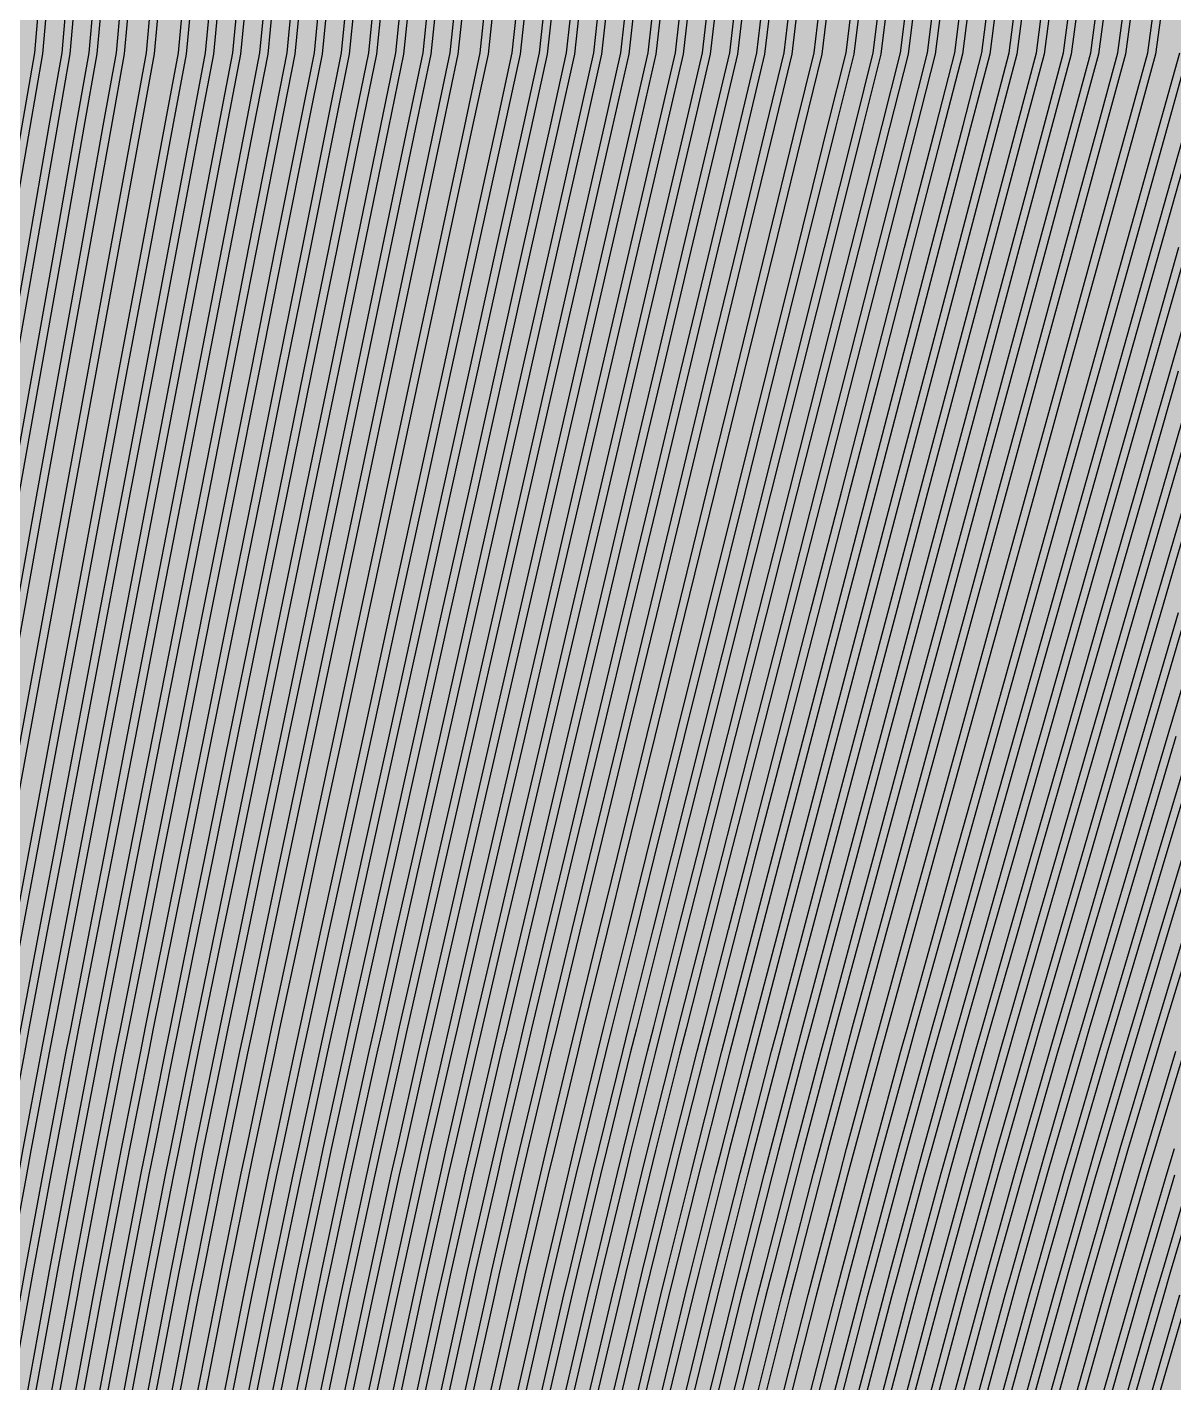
# Model space of a CAD drawing. Header units: metres. Extents: x -7240 to 10960, y -29667 to 1823.
# Drawn here: x 2338.4 to 2632.5, y -16545.6 to -16197.9 of the extents above; entities that cross this region are included whole.
import ezdxf

# ---------------------------------------------------------------- set-up
doc = ezdxf.new("R2010")
doc.units = ezdxf.units.M
doc.layers.add('Metal1', color=4, linetype='CONTINUOUS')
doc.layers.add('Polyimide', color=7, linetype='CONTINUOUS')

msp = doc.modelspace()

# ---------------------------------------------------------------- hatches: boundary and pattern name
at = {"layer": 'Polyimide'}
msp.add_hatch(color=7, dxfattribs=at).paths.add_polyline_path([(4088.45, -11806.89), (4098.72, -11851.21), (4115.58, -11893.47), (4138.63, -11932.7), (4167.35, -11967.99), (4201.08, -11998.53), (4239.03, -12023.62), (4280.35, -12042.68), (4349.18, -12073.73), (4413.2, -12113.76), (4471.26, -12162.04), (4522.3, -12217.69), (4565.39, -12279.7), (4599.74, -12346.94), (4624.73, -12418.19), (4639.91, -12492.16), (4645, -12567.5), (4639.91, -12642.84), (4624.73, -12716.8), (4599.74, -12788.06), (4565.39, -12855.3), (4522.3, -12917.31), (4471.26, -12972.96), (4413.2, -13021.24), (4349.18, -13061.27), (4280.35, -13092.32), (4239.03, -13111.38), (4201.08, -13136.47), (4167.35, -13167.01), (4138.63, -13202.3), (4115.58, -13241.52), (4098.72, -13283.78), (4088.45, -13328.11), (4085, -13373.48), (4085, -13567.5), (4099.45, -13861.55), (4142.64, -14152.77), (4214.18, -14438.35), (4313.36, -14715.55), (4439.24, -14981.69), (4590.59, -15234.21), (4765.97, -15470.68), (4963.68, -15688.82), (5181.82, -15886.53), (5418.29, -16061.91), (5670.81, -16213.26), (5936.95, -16339.14), (6214.15, -16438.32), (6499.73, -16509.85), (6790.95, -16553.05), (7085, -16567.5), (9960.38, -16567.5), (10038.79, -16571.35), (10116.45, -16582.87), (10192.6, -16601.95), (10266.52, -16628.4), (10337.49, -16661.96), (10404.83, -16702.32), (10467.89, -16749.09), (10526.06, -16801.81), (10578.78, -16859.98), (10625.55, -16923.04), (10665.91, -16990.38), (10699.48, -17061.35), (10725.93, -17135.27), (10745, -17211.43), (10756.52, -17289.08), (10760.38, -17367.5), (10760.38, -21957.3), (10721.61, -22012.91), (10685.97, -22070.59), (10653.58, -22130.14), (10624.53, -22191.39), (10598.92, -22254.16), (10576.82, -22318.25), (10558.3, -22383.46), (10543.41, -22449.6), (10532.21, -22516.46), (10524.72, -22583.84), (10520.97, -22651.53), (10520.97, -22719.32), (10524.72, -22787.01), (10532.21, -22854.38), (10543.41, -22921.24), (10558.3, -22987.38), (10576.82, -23052.6), (10598.92, -23116.68), (10624.53, -23179.45), (10653.58, -23240.71), (10685.97, -23300.26), (10721.61, -23357.93), (10760.38, -23413.54), (10760.38, -28667.5), (10756.52, -28745.91), (10745, -28823.57), (10725.93, -28899.73), (10699.48, -28973.65), (10665.91, -29044.62), (10625.55, -29111.96), (10578.78, -29175.01), (10526.06, -29233.19), (10467.89, -29285.91), (10404.83, -29332.68), (10337.49, -29373.04), (10266.52, -29406.6), (10192.6, -29433.05), (10116.45, -29452.13), (10038.79, -29463.65), (9960.38, -29467.5), (-6239.63, -29467.5), (-6318.04, -29463.65), (-6395.7, -29452.13), (-6471.85, -29433.05), (-6545.77, -29406.6), (-6616.74, -29373.04), (-6684.08, -29332.68), (-6747.14, -29285.91), (-6805.31, -29233.19), (-6858.03, -29175.01), (-6904.8, -29111.96), (-6945.16, -29044.62), (-6978.73, -28973.65), (-7005.18, -28899.73), (-7024.25, -28823.57), (-7035.77, -28745.91), (-7039.63, -28667.5), (-7039.63, -23426.32), (-6999.36, -23370.07), (-6962.33, -23311.63), (-6928.66, -23251.2), (-6898.45, -23188.96), (-6871.81, -23125.12), (-6848.81, -23059.88), (-6829.53, -22993.44), (-6814.04, -22926.02), (-6802.37, -22857.83), (-6794.57, -22789.09), (-6790.67, -22720.02), (-6790.67, -22650.84), (-6794.57, -22581.77), (-6802.37, -22513.03), (-6814.04, -22444.84), (-6829.53, -22377.42), (-6848.81, -22310.98), (-6871.81, -22245.74), (-6898.45, -22181.89), (-6928.66, -22119.66), (-6962.33, -22059.22), (-6999.36, -22000.79), (-7039.63, -21944.54), (-7039.63, -17367.5), (-7035.77, -17289.08), (-7024.25, -17211.43), (-7005.18, -17135.27), (-6978.73, -17061.35), (-6945.16, -16990.38), (-6904.8, -16923.04), (-6858.03, -16859.98), (-6805.31, -16801.81), (-6747.14, -16749.09), (-6684.08, -16702.32), (-6616.74, -16661.96), (-6545.77, -16628.4), (-6471.85, -16601.95), (-6395.7, -16582.87), (-6318.04, -16571.35), (-6239.63, -16567.5), (-3334, -16567.5), (-3039.95, -16553.05), (-2748.73, -16509.85), (-2463.15, -16438.32), (-2185.95, -16339.14), (-1919.81, -16213.26), (-1667.29, -16061.91), (-1430.82, -15886.53), (-1212.68, -15688.82), (-1014.97, -15470.68), (-839.59, -15234.21), (-688.24, -14981.69), (-562.36, -14715.55), (-463.18, -14438.35), (-391.64, -14152.77), (-348.45, -13861.55), (-334, -13567.5), (-334, -13373.48), (-337.45, -13328.11), (-347.72, -13283.78), (-364.58, -13241.52), (-387.63, -13202.3), (-416.35, -13167.01), (-450.08, -13136.47), (-488.03, -13111.38), (-529.35, -13092.32), (-529.35, -13092.32), (-598.18, -13061.27), (-662.2, -13021.24), (-720.26, -12972.96), (-771.3, -12917.31), (-814.39, -12855.3), (-848.74, -12788.06), (-873.73, -12716.8), (-888.91, -12642.84), (-894, -12567.5), (-888.91, -12492.16), (-873.73, -12418.19), (-848.74, -12346.94), (-814.39, -12279.7), (-771.3, -12217.69), (-720.26, -12162.04), (-662.2, -12113.76), (-598.18, -12073.73), (-529.35, -12042.68), (-488.03, -12023.62), (-450.08, -11998.53), (-416.35, -11967.99), (-387.63, -11932.7), (-364.58, -11893.47), (-347.72, -11851.21), (-337.45, -11806.89), (-334, -11761.52), (-334, -11074.31), (-337.45, -11028.94), (-347.72, -10984.62), (-364.58, -10942.36), (-387.63, -10903.13), (-416.35, -10867.84), (-450.08, -10837.3), (-488.03, -10812.21), (-529.35, -10793.16), (-529.35, -10793.16), (-598.18, -10762.1), (-662.2, -10722.07), (-720.26, -10673.8), (-771.3, -10618.15), (-814.39, -10556.13), (-848.74, -10488.89), (-873.73, -10417.64), (-888.91, -10343.67), (-894, -10268.33), (-888.91, -10192.99), (-873.73, -10119.03), (-848.74, -10047.77), (-814.39, -9980.53), (-771.3, -9918.52), (-720.26, -9862.87), (-662.2, -9814.59), (-598.18, -9774.56), (-529.35, -9743.51), (-488.03, -9724.45), (-450.08, -9699.36), (-416.35, -9668.82), (-387.63, -9633.53), (-364.58, -9594.31), (-347.72, -9552.05), (-337.45, -9507.72), (-334, -9462.35), (-334, -8775.14), (-337.45, -8729.78), (-347.72, -8685.45), (-364.58, -8643.19), (-387.63, -8603.96), (-416.35, -8568.68), (-450.08, -8538.14), (-488.03, -8513.05), (-529.35, -8493.99), (-529.35, -8493.99), (-598.18, -8462.94), (-662.2, -8422.91), (-720.26, -8374.63), (-771.3, -8318.98), (-814.39, -8256.97), (-848.74, -8189.73), (-873.73, -8118.47), (-888.91, -8044.5), (-894, -7969.17), (-888.91, -7893.83), (-873.73, -7819.86), (-848.74, -7748.61), (-814.39, -7681.36), (-771.3, -7619.35), (-720.26, -7563.7), (-662.2, -7515.42), (-598.18, -7475.4), (-529.35, -7444.34), (-529.35, -7444.34), (-488.03, -7425.28), (-450.08, -7400.2), (-416.35, -7369.66), (-387.63, -7334.37), (-364.58, -7295.14), (-347.72, -7252.88), (-337.45, -7208.56), (-334, -7163.19), (-334, -6475.98), (-337.45, -6430.61), (-347.72, -6386.29), (-364.58, -6344.02), (-387.63, -6304.8), (-416.35, -6269.51), (-450.08, -6238.97), (-488.03, -6213.88), (-529.35, -6194.82), (-529.35, -6194.82), (-598.18, -6163.77), (-662.2, -6123.74), (-720.26, -6075.46), (-771.3, -6019.81), (-814.39, -5957.8), (-848.74, -5890.56), (-873.73, -5819.31), (-888.91, -5745.34), (-894, -5670), (-888.91, -5594.66), (-873.73, -5520.69), (-848.74, -5449.44), (-814.39, -5382.2), (-771.3, -5320.19), (-720.26, -5264.54), (-662.2, -5216.26), (-598.18, -5176.23), (-529.35, -5145.18), (-529.35, -5145.18), (-488.03, -5126.12), (-450.08, -5101.03), (-416.35, -5070.49), (-387.63, -5035.2), (-364.58, -4995.98), (-347.72, -4953.71), (-337.45, -4909.39), (-334, -4864.02), (-334, 380), (-334, 1522.5), (-289, 1522.5), (-288.78, 1515.63), (-288.1, 1508.79), (-286.98, 1502.02), (-285.42, 1495.32), (-283.43, 1488.75), (-281.01, 1482.32), (-278.17, 1476.06), (-274.93, 1470), (-271.3, 1464.17), (-267.3, 1458.58), (-262.94, 1453.27), (-258.25, 1448.25), (-253.23, 1443.56), (-247.92, 1439.2), (-242.33, 1435.2), (-236.5, 1431.57), (-230.44, 1428.33), (-224.18, 1425.49), (-217.75, 1423.07), (-211.18, 1421.08), (-204.48, 1419.52), (-197.71, 1418.4), (-190.87, 1417.72), (-184, 1417.5), (-177.13, 1417.72), (-170.29, 1418.4), (-163.52, 1419.52), (-156.82, 1421.08), (-150.25, 1423.07), (-143.82, 1425.49), (-137.56, 1428.33), (-131.5, 1431.57), (-125.67, 1435.2), (-120.08, 1439.2), (-114.77, 1443.56), (-109.75, 1448.25), (-105.06, 1453.27), (-100.7, 1458.58), (-96.7, 1464.17), (-93.07, 1470), (-89.83, 1476.06), (-86.99, 1482.32), (-84.57, 1488.75), (-82.58, 1495.32), (-81.02, 1502.02), (-79.9, 1508.79), (-79.22, 1515.63), (-79, 1522.5), (1786, 1522.5), (3835, 1522.5), (3835.21, 1529.04), (3835.86, 1535.55), (3836.92, 1542.01), (3838.41, 1548.38), (3840.31, 1554.64), (3842.61, 1560.77), (3845.31, 1566.73), (3848.4, 1572.5), (3851.85, 1578.06), (3855.66, 1583.38), (3859.82, 1588.43), (3864.29, 1593.21), (3869.07, 1597.68), (3874.12, 1601.84), (3879.44, 1605.65), (3885, 1609.1), (3890.77, 1612.19), (3896.73, 1614.89), (3902.86, 1617.19), (3909.12, 1619.09), (3915.49, 1620.58), (3921.95, 1621.64), (3928.46, 1622.29), (3935, 1622.5), (3941.54, 1622.29), (3948.05, 1621.64), (3954.51, 1620.58), (3960.88, 1619.09), (3967.14, 1617.19), (3973.27, 1614.89), (3979.23, 1612.19), (3985, 1609.1), (3990.56, 1605.65), (3995.88, 1601.84), (4000.93, 1597.68), (4005.71, 1593.21), (4010.18, 1588.43), (4014.34, 1583.38), (4018.15, 1578.06), (4021.6, 1572.5), (4024.69, 1566.73), (4027.39, 1560.77), (4029.69, 1554.64), (4031.59, 1548.38), (4033.08, 1542.01), (4034.14, 1535.55), (4034.79, 1529.04), (4035, 1522.5), (4085, 1522.5), (4085, 380), (4085, 330), (4085, -4864.02), (4088.45, -4909.39), (4098.72, -4953.71), (4115.58, -4995.98), (4138.63, -5035.2), (4167.35, -5070.49), (4201.08, -5101.03), (4239.03, -5126.12), (4280.35, -5145.18), (4280.35, -5145.18), (4349.18, -5176.23), (4413.2, -5216.26), (4471.26, -5264.54), (4522.3, -5320.19), (4565.39, -5382.2), (4599.74, -5449.44), (4624.73, -5520.69), (4639.91, -5594.66), (4645, -5670), (4639.91, -5745.34), (4624.73, -5819.31), (4599.74, -5890.56), (4565.39, -5957.8), (4522.3, -6019.81), (4471.26, -6075.46), (4413.2, -6123.74), (4349.18, -6163.77), (4280.35, -6194.82), (4239.03, -6213.88), (4201.08, -6238.97), (4167.35, -6269.51), (4138.63, -6304.8), (4115.58, -6344.02), (4098.72, -6386.29), (4088.45, -6430.61), (4085, -6475.98), (4085, -11761.52), (4088.45, -11806.89)])

# ---------------------------------------------------------------- linework, layer by layer
at = {"layer": 'Metal1'}
for points in [[(2281.79, -16548.11), (2285.76, -16523.13), (2286.77, -16516.87), (2290.86, -16491.88), (2291.91, -16485.62), (2296.13, -16460.64), (2297.2, -16454.38), (2301.51, -16429.39), (2304.74, -16410.64), (2310.14, -16379.4), (2315.54, -16348.16), (2320.93, -16316.92), (2326.33, -16285.68), (2331.72, -16254.43), (2337.12, -16223.19), (2340.35, -16204.49), (2342.48, -16179.4), (2341.75, -15692.12)], [(2345.25, -15692.12), (2344.52, -16179.49), (2342.33, -16204.75), (2339.09, -16223.53), (2333.69, -16254.77), (2328.3, -16286.02), (2322.9, -16317.26), (2317.51, -16348.5), (2312.11, -16379.74), (2306.71, -16410.98), (2303.48, -16429.73), (2299.17, -16454.72), (2298.1, -16460.97), (2293.88, -16485.95), (2292.84, -16492.21), (2288.74, -16517.19), (2287.73, -16523.44), (2283.77, -16548.42)], [(2287.96, -16548.11), (2291.98, -16523.13), (2293, -16516.87), (2297.15, -16491.88), (2298.21, -16485.62), (2302.49, -16460.64), (2303.58, -16454.37), (2307.94, -16429.38), (2311.23, -16410.64), (2316.7, -16379.4), (2322.17, -16348.15), (2327.64, -16316.91), (2333.11, -16285.67), (2338.58, -16254.43), (2344.05, -16223.19), (2347.32, -16204.49), (2349.48, -16179.39), (2348.75, -15692.12)], [(2352.25, -15692.12), (2351.52, -16179.48), (2349.3, -16204.75), (2346.02, -16223.54), (2340.55, -16254.78), (2335.08, -16286.02), (2329.61, -16317.26), (2324.14, -16348.5), (2318.67, -16379.74), (2313.2, -16410.98), (2309.91, -16429.73), (2305.55, -16454.72), (2304.46, -16460.98), (2300.18, -16485.96), (2299.13, -16492.21), (2294.97, -16517.19), (2293.95, -16523.45), (2289.93, -16548.43)], [(2294.13, -16548.11), (2298.2, -16523.13), (2299.24, -16516.86), (2303.44, -16491.88), (2304.52, -16485.62), (2308.86, -16460.63), (2309.96, -16454.37), (2314.38, -16429.38), (2317.71, -16410.63), (2323.25, -16379.39), (2328.8, -16348.15), (2334.34, -16316.91), (2339.88, -16285.67), (2345.43, -16254.43), (2350.97, -16223.19), (2354.29, -16204.49), (2356.48, -16179.39), (2355.75, -15692.12)], [(2359.25, -15692.12), (2358.52, -16179.48), (2356.27, -16204.75), (2352.94, -16223.54), (2347.4, -16254.78), (2341.85, -16286.02), (2336.31, -16317.26), (2330.76, -16348.5), (2325.22, -16379.74), (2319.68, -16410.98), (2316.35, -16429.73), (2311.93, -16454.72), (2310.83, -16460.98), (2306.49, -16485.96), (2305.42, -16492.21), (2301.21, -16517.19), (2300.17, -16523.45), (2296.1, -16548.43)], [(2300.29, -16548.11), (2304.42, -16523.12), (2305.47, -16516.86), (2309.74, -16491.88), (2310.82, -16485.62), (2315.22, -16460.63), (2316.34, -16454.37), (2320.82, -16429.38), (2324.19, -16410.63), (2329.81, -16379.39), (2335.43, -16348.15), (2341.04, -16316.91), (2346.66, -16285.67), (2352.28, -16254.43), (2357.9, -16223.19), (2361.26, -16204.49), (2363.48, -16179.38), (2362.75, -15692.12)], [(2366.25, -15692.12), (2365.52, -16179.47), (2363.24, -16204.75), (2359.87, -16223.54), (2354.25, -16254.78), (2348.63, -16286.02), (2343.01, -16317.26), (2337.39, -16348.5), (2331.78, -16379.75), (2326.16, -16410.99), (2322.79, -16429.73), (2318.31, -16454.72), (2317.19, -16460.98), (2312.79, -16485.96), (2311.71, -16492.22), (2307.44, -16517.2), (2306.39, -16523.45), (2302.27, -16548.43)], [(2306.9, -16548.1), (2311.1, -16523.12), (2312.17, -16516.86), (2316.51, -16491.87), (2317.62, -16485.61), (2322.09, -16460.63), (2323.23, -16454.37), (2327.79, -16429.38), (2331.23, -16410.63), (2336.95, -16379.39), (2342.67, -16348.15), (2348.39, -16316.91), (2354.11, -16285.67), (2359.83, -16254.42), (2365.55, -16223.18), (2368.97, -16204.48), (2371.23, -16179.37), (2370.5, -15692.12)], [(2374, -15692.12), (2373.27, -16179.46), (2370.95, -16204.75), (2367.51, -16223.54), (2361.79, -16254.78), (2356.07, -16286.03), (2350.35, -16317.27), (2344.63, -16348.51), (2338.91, -16379.75), (2333.19, -16410.99), (2329.76, -16429.74), (2325.2, -16454.73), (2324.06, -16460.98), (2319.59, -16485.96), (2318.48, -16492.22), (2314.14, -16517.2), (2313.07, -16523.46), (2308.87, -16548.43)], [(2313.79, -16548.1), (2318.08, -16523.12), (2319.18, -16516.86), (2323.61, -16491.87), (2324.74, -16485.61), (2329.31, -16460.63), (2330.47, -16454.36), (2335.13, -16429.37), (2338.63, -16410.63), (2344.47, -16379.38), (2350.31, -16348.14), (2356.16, -16316.9), (2362, -16285.66), (2367.84, -16254.42), (2373.68, -16223.18), (2377.17, -16204.48), (2379.48, -16179.36), (2378.75, -15692.12)], [(2382.25, -15692.12), (2381.52, -16179.46), (2379.16, -16204.76), (2375.64, -16223.55), (2369.8, -16254.79), (2363.96, -16286.03), (2358.12, -16317.27), (2352.28, -16348.51), (2346.44, -16379.75), (2340.6, -16410.99), (2337.1, -16429.74), (2332.44, -16454.73), (2331.28, -16460.99), (2326.7, -16485.97), (2325.58, -16492.22), (2321.15, -16517.2), (2320.05, -16523.46), (2315.76, -16548.44)], [(2319.96, -16548.1), (2324.3, -16523.12), (2325.41, -16516.85), (2329.9, -16491.87), (2331.04, -16485.61), (2335.67, -16460.62), (2336.85, -16454.36), (2341.57, -16429.37), (2345.12, -16410.62), (2351.03, -16379.38), (2356.94, -16348.14), (2362.86, -16316.9), (2368.77, -16285.66), (2374.69, -16254.42), (2380.6, -16223.18), (2384.14, -16204.48), (2386.48, -16179.36), (2385.75, -15692.12)], [(2389.25, -15692.12), (2388.52, -16179.45), (2386.13, -16204.76), (2382.57, -16223.55), (2376.65, -16254.79), (2370.74, -16286.03), (2364.82, -16317.27), (2358.91, -16348.51), (2353, -16379.75), (2347.08, -16411), (2343.53, -16429.74), (2338.82, -16454.73), (2337.64, -16460.99), (2333.01, -16485.97), (2331.87, -16492.23), (2327.38, -16517.2), (2326.27, -16523.46), (2321.93, -16548.44)], [(2326.12, -16548.1), (2330.52, -16523.11), (2331.64, -16516.85), (2336.19, -16491.87), (2337.35, -16485.6), (2342.04, -16460.62), (2343.23, -16454.36), (2348, -16429.37), (2351.6, -16410.62), (2357.59, -16379.38), (2363.57, -16348.14), (2369.56, -16316.9), (2375.55, -16285.66), (2381.54, -16254.42), (2387.53, -16223.18), (2391.11, -16204.48), (2393.48, -16179.35), (2392.75, -15692.12)], [(2396.25, -15692.12), (2395.52, -16179.45), (2393.1, -16204.76), (2389.49, -16223.55), (2383.5, -16254.79), (2377.52, -16286.03), (2371.53, -16317.27), (2365.54, -16348.52), (2359.55, -16379.76), (2353.56, -16411), (2349.97, -16429.74), (2345.19, -16454.73), (2344, -16460.99), (2339.31, -16485.97), (2338.16, -16492.23), (2333.61, -16517.21), (2332.49, -16523.46), (2328.09, -16548.44)], [(2332.29, -16548.1), (2336.74, -16523.11), (2337.88, -16516.85), (2342.48, -16491.87), (2343.65, -16485.6), (2348.4, -16460.62), (2349.61, -16454.36), (2354.44, -16429.37), (2358.08, -16410.62), (2364.14, -16379.38), (2370.2, -16348.14), (2376.27, -16316.9), (2382.33, -16285.66), (2388.39, -16254.41), (2394.46, -16223.17), (2398.08, -16204.48), (2400.48, -16179.34), (2399.75, -15692.12)], [(2403.25, -15692.12), (2402.52, -16179.44), (2400.07, -16204.76), (2396.42, -16223.55), (2390.36, -16254.8), (2384.29, -16286.04), (2378.23, -16317.28), (2372.17, -16348.52), (2366.11, -16379.76), (2360.04, -16411), (2356.4, -16429.75), (2351.57, -16454.74), (2350.36, -16461), (2345.62, -16485.97), (2344.45, -16492.23), (2339.85, -16517.21), (2338.71, -16523.47), (2334.26, -16548.44)], [(2338.46, -16548.09), (2342.97, -16523.11), (2344.11, -16516.85), (2348.77, -16491.86), (2349.96, -16485.6), (2354.76, -16460.62), (2355.99, -16454.35), (2360.88, -16429.36), (2364.56, -16410.62), (2370.7, -16379.38), (2376.83, -16348.13), (2382.97, -16316.89), (2389.11, -16285.65), (2395.25, -16254.41), (2401.38, -16223.17), (2405.05, -16204.47), (2407.48, -16179.34), (2406.75, -15692.12)], [(2410.25, -15692.12), (2409.52, -16179.44), (2407.04, -16204.76), (2403.34, -16223.56), (2397.21, -16254.8), (2391.07, -16286.04), (2384.93, -16317.28), (2378.8, -16348.52), (2372.66, -16379.76), (2366.52, -16411), (2362.84, -16429.75), (2357.95, -16454.74), (2356.73, -16461), (2351.92, -16485.97), (2350.74, -16492.23), (2346.08, -16517.21), (2344.93, -16523.47), (2340.43, -16548.45)], [(2344.62, -16548.09), (2349.19, -16523.11), (2350.35, -16516.84), (2355.06, -16491.86), (2356.26, -16485.6), (2361.13, -16460.62), (2362.36, -16454.35), (2367.32, -16429.36), (2371.04, -16410.61), (2377.25, -16379.37), (2383.46, -16348.13), (2389.68, -16316.89), (2395.89, -16285.65), (2402.1, -16254.41), (2408.31, -16223.17), (2412.03, -16204.47), (2414.48, -16179.33), (2413.75, -15692.12)], [(2417.25, -15692.12), (2416.52, -16179.43), (2414.01, -16204.77), (2410.27, -16223.56), (2404.06, -16254.8), (2397.85, -16286.04), (2391.64, -16317.28), (2385.43, -16348.52), (2379.22, -16379.76), (2373, -16411), (2369.28, -16429.75), (2364.33, -16454.74), (2363.09, -16461), (2358.23, -16485.98), (2357.03, -16492.24), (2352.32, -16517.21), (2351.15, -16523.47), (2346.59, -16548.45)], [(2350.79, -16548.09), (2355.41, -16523.11), (2356.58, -16516.84), (2361.35, -16491.86), (2362.57, -16485.6), (2367.49, -16460.61), (2368.74, -16454.35), (2373.75, -16429.36), (2377.52, -16410.61), (2383.81, -16379.37), (2390.09, -16348.13), (2396.38, -16316.89), (2402.66, -16285.65), (2408.95, -16254.41), (2415.23, -16223.17), (2419, -16204.47), (2421.48, -16179.33), (2420.75, -15692.12)], [(2424.25, -15692.12), (2423.52, -16179.43), (2420.98, -16204.77), (2417.2, -16223.56), (2410.91, -16254.8), (2404.63, -16286.04), (2398.34, -16317.28), (2392.06, -16348.52), (2385.77, -16379.77), (2379.49, -16411.01), (2375.71, -16429.75), (2370.7, -16454.74), (2369.45, -16461), (2364.53, -16485.98), (2363.32, -16492.24), (2358.55, -16517.21), (2357.37, -16523.47), (2352.76, -16548.45)], [(2356.96, -16548.09), (2361.63, -16523.11), (2362.82, -16516.84), (2367.64, -16491.86), (2368.87, -16485.59), (2373.85, -16460.61), (2375.12, -16454.35), (2380.19, -16429.36), (2384.01, -16410.61), (2390.37, -16379.37), (2396.72, -16348.13), (2403.08, -16316.89), (2409.44, -16285.65), (2415.8, -16254.41), (2422.16, -16223.16), (2425.97, -16204.47), (2428.48, -16179.32), (2427.75, -15692.12)], [(2431.25, -15692.12), (2430.52, -16179.42), (2427.95, -16204.77), (2424.12, -16223.56), (2417.76, -16254.8), (2411.4, -16286.05), (2405.04, -16317.29), (2398.68, -16348.53), (2392.32, -16379.77), (2385.97, -16411.01), (2382.15, -16429.76), (2377.08, -16454.75), (2375.81, -16461.01), (2370.84, -16485.98), (2369.61, -16492.24), (2364.78, -16517.22), (2363.59, -16523.48), (2358.92, -16548.45)], [(2363.12, -16548.08), (2367.85, -16523.1), (2369.05, -16516.84), (2373.94, -16491.86), (2375.18, -16485.59), (2380.22, -16460.61), (2381.5, -16454.35), (2386.63, -16429.36), (2390.49, -16410.61), (2396.92, -16379.37), (2403.35, -16348.13), (2409.79, -16316.88), (2416.22, -16285.64), (2422.65, -16254.4), (2429.09, -16223.16), (2432.94, -16204.47), (2435.48, -16179.31), (2434.75, -15692.12)], [(2438.25, -15692.12), (2437.52, -16179.42), (2434.92, -16204.77), (2431.05, -16223.57), (2424.61, -16254.81), (2418.18, -16286.05), (2411.75, -16317.29), (2405.31, -16348.53), (2398.88, -16379.77), (2392.45, -16411.01), (2388.59, -16429.76), (2383.46, -16454.75), (2382.18, -16461.01), (2377.14, -16485.98), (2375.9, -16492.24), (2371.02, -16517.22), (2369.81, -16523.48), (2365.09, -16548.45)], [(2369.29, -16548.08), (2374.07, -16523.1), (2375.29, -16516.84), (2380.23, -16491.86), (2381.49, -16485.59), (2386.58, -16460.61), (2387.88, -16454.34), (2393.06, -16429.35), (2396.97, -16410.61), (2403.48, -16379.36), (2409.98, -16348.12), (2416.49, -16316.88), (2423, -16285.64), (2429.51, -16254.4), (2436.01, -16223.16), (2439.91, -16204.47), (2442.48, -16179.31), (2441.75, -15692.12)], [(2445.25, -15692.12), (2444.52, -16179.41), (2441.89, -16204.77), (2437.97, -16223.57), (2431.46, -16254.81), (2424.96, -16286.05), (2418.45, -16317.29), (2411.94, -16348.53), (2405.43, -16379.77), (2398.93, -16411.01), (2395.02, -16429.76), (2389.83, -16454.75), (2388.54, -16461.01), (2383.45, -16485.99), (2382.19, -16492.25), (2377.25, -16517.22), (2376.03, -16523.48), (2371.25, -16548.46)], [(2375.46, -16548.08), (2380.29, -16523.1), (2381.52, -16516.83), (2386.52, -16491.85), (2387.79, -16485.59), (2392.94, -16460.61), (2394.25, -16454.34), (2399.5, -16429.35), (2403.45, -16410.6), (2410.03, -16379.36), (2416.61, -16348.12), (2423.2, -16316.88), (2429.78, -16285.64), (2436.36, -16254.4), (2442.94, -16223.16), (2446.88, -16204.46), (2449.48, -16179.3), (2448.75, -15692.12)], [(2452.25, -15692.12), (2451.52, -16179.41), (2448.86, -16204.77), (2444.9, -16223.57), (2438.32, -16254.81), (2431.73, -16286.05), (2425.15, -16317.29), (2418.57, -16348.53), (2411.99, -16379.77), (2405.41, -16411.02), (2401.46, -16429.76), (2396.21, -16454.75), (2394.9, -16461.01), (2389.75, -16485.99), (2388.48, -16492.25), (2383.48, -16517.22), (2382.25, -16523.48), (2377.42, -16548.46)], [(2382.06, -16548.08), (2386.97, -16523.1), (2388.22, -16516.83), (2393.29, -16491.85), (2394.59, -16485.58), (2399.82, -16460.6), (2401.15, -16454.34), (2406.48, -16429.35), (2410.49, -16410.6), (2417.17, -16379.36), (2423.86, -16348.12), (2430.54, -16316.88), (2437.22, -16285.64), (2443.91, -16254.4), (2450.59, -16223.15), (2454.59, -16204.46), (2457.23, -16179.29), (2456.5, -15692.12)], [(2460, -15692.12), (2459.27, -16179.4), (2456.57, -16204.78), (2452.54, -16223.57), (2445.86, -16254.81), (2439.18, -16286.05), (2432.49, -16317.3), (2425.81, -16348.54), (2419.13, -16379.78), (2412.44, -16411.02), (2408.43, -16429.77), (2403.11, -16454.75), (2401.77, -16461.02), (2396.54, -16485.99), (2395.25, -16492.25), (2390.18, -16517.23), (2388.93, -16523.49), (2384.02, -16548.46)], [(2388.96, -16548.07), (2393.95, -16523.09), (2395.23, -16516.83), (2400.39, -16491.85), (2401.71, -16485.58), (2407.03, -16460.6), (2408.39, -16454.33), (2413.81, -16429.35), (2417.9, -16410.6), (2424.7, -16379.36), (2431.5, -16348.11), (2438.31, -16316.87), (2445.11, -16285.63), (2451.92, -16254.39), (2458.72, -16223.15), (2462.79, -16204.46), (2465.48, -16179.28), (2464.75, -15692.12)], [(2468.25, -15692.12), (2467.52, -16179.39), (2464.77, -16204.78), (2460.67, -16223.58), (2453.87, -16254.82), (2447.07, -16286.06), (2440.26, -16317.3), (2433.46, -16348.54), (2426.65, -16379.78), (2419.85, -16411.02), (2415.77, -16429.77), (2410.34, -16454.76), (2408.99, -16461.02), (2403.66, -16485.99), (2402.35, -16492.26), (2397.19, -16517.23), (2395.91, -16523.49), (2390.92, -16548.46)], [(2395.12, -16548.07), (2400.17, -16523.09), (2401.46, -16516.83), (2406.68, -16491.85), (2408.01, -16485.58), (2413.4, -16460.6), (2414.77, -16454.33), (2420.25, -16429.34), (2424.38, -16410.59), (2431.26, -16379.35), (2438.13, -16348.11), (2445.01, -16316.87), (2451.89, -16285.63), (2458.77, -16254.39), (2465.65, -16223.15), (2469.76, -16204.46), (2472.48, -16179.27), (2471.75, -15692.12)], [(2475.25, -15692.12), (2474.52, -16179.38), (2471.74, -16204.78), (2467.6, -16223.58), (2460.72, -16254.82), (2453.84, -16286.06), (2446.97, -16317.3), (2440.09, -16348.54), (2433.21, -16379.78), (2426.33, -16411.02), (2422.2, -16429.77), (2416.72, -16454.76), (2415.35, -16461.02), (2409.97, -16486), (2408.64, -16492.26), (2403.42, -16517.23), (2402.13, -16523.49), (2397.08, -16548.47)], [(2401.29, -16548.07), (2406.39, -16523.09), (2407.7, -16516.82), (2412.97, -16491.84), (2414.32, -16485.58), (2419.76, -16460.6), (2421.14, -16454.33), (2426.69, -16429.34), (2430.86, -16410.59), (2437.81, -16379.35), (2444.76, -16348.11), (2451.72, -16316.87), (2458.67, -16285.63), (2465.62, -16254.39), (2472.57, -16223.15), (2476.73, -16204.46), (2479.48, -16179.27), (2478.75, -15692.12)], [(2482.25, -15692.12), (2481.52, -16179.38), (2478.71, -16204.78), (2474.52, -16223.58), (2467.57, -16254.82), (2460.62, -16286.06), (2453.67, -16317.3), (2446.72, -16348.54), (2439.76, -16379.79), (2432.81, -16411.03), (2428.64, -16429.77), (2423.1, -16454.76), (2421.71, -16461.03), (2416.27, -16486), (2414.93, -16492.26), (2409.65, -16517.23), (2408.35, -16523.49), (2403.25, -16548.47)], [(2407.45, -16548.07), (2412.62, -16523.09), (2413.93, -16516.82), (2419.26, -16491.84), (2420.62, -16485.57), (2426.12, -16460.6), (2427.52, -16454.33), (2433.13, -16429.34), (2437.34, -16410.59), (2444.37, -16379.35), (2451.39, -16348.11), (2458.42, -16316.87), (2465.45, -16285.63), (2472.47, -16254.39), (2479.5, -16223.14), (2483.7, -16204.45), (2486.48, -16179.26), (2485.75, -15692.12)], [(2489.25, -15692.12), (2488.52, -16179.37), (2485.68, -16204.78), (2481.45, -16223.58), (2474.42, -16254.82), (2467.4, -16286.07), (2460.37, -16317.31), (2453.35, -16348.55), (2446.32, -16379.79), (2439.29, -16411.03), (2435.08, -16429.78), (2429.47, -16454.76), (2428.08, -16461.03), (2422.58, -16486), (2421.22, -16492.26), (2415.89, -16517.24), (2414.57, -16523.5), (2409.41, -16548.47)], [(2413.62, -16548.07), (2418.84, -16523.09), (2420.17, -16516.82), (2425.55, -16491.84), (2426.93, -16485.57), (2432.49, -16460.59), (2433.9, -16454.33), (2439.56, -16429.34), (2443.82, -16410.59), (2450.92, -16379.35), (2458.02, -16348.11), (2465.12, -16316.86), (2472.22, -16285.62), (2479.32, -16254.38), (2486.42, -16223.14), (2490.67, -16204.45), (2493.48, -16179.25), (2492.75, -15692.12)], [(2496.25, -15692.12), (2495.52, -16179.36), (2492.65, -16204.79), (2488.37, -16223.59), (2481.27, -16254.83), (2474.17, -16286.07), (2467.07, -16317.31), (2459.97, -16348.55), (2452.87, -16379.79), (2445.77, -16411.03), (2441.51, -16429.78), (2435.85, -16454.77), (2434.44, -16461.03), (2428.88, -16486), (2427.51, -16492.27), (2422.12, -16517.24), (2420.79, -16523.5), (2415.58, -16548.47)], [(2419.79, -16548.06), (2425.06, -16523.09), (2426.4, -16516.82), (2431.85, -16491.84), (2433.23, -16485.57), (2438.85, -16460.59), (2440.28, -16454.32), (2446, -16429.33), (2450.31, -16410.59), (2457.48, -16379.34), (2464.65, -16348.1), (2471.83, -16316.86), (2479, -16285.62), (2486.18, -16254.38), (2493.35, -16223.14), (2497.64, -16204.45), (2500.48, -16179.24), (2499.75, -15692.12)], [(2503.25, -15692.12), (2502.52, -16179.36), (2499.62, -16204.79), (2495.3, -16223.59), (2488.13, -16254.83), (2480.95, -16286.07), (2473.78, -16317.31), (2466.6, -16348.55), (2459.43, -16379.79), (2452.25, -16411.03), (2447.95, -16429.78), (2442.23, -16454.77), (2440.8, -16461.03), (2435.19, -16486.01), (2433.8, -16492.27), (2428.36, -16517.24), (2427.01, -16523.5), (2421.75, -16548.47)], [(2425.95, -16548.06), (2431.28, -16523.08), (2432.64, -16516.81), (2438.14, -16491.84), (2439.54, -16485.57), (2445.21, -16460.59), (2446.66, -16454.32), (2452.44, -16429.33), (2456.79, -16410.58), (2464.04, -16379.34), (2471.28, -16348.1), (2478.53, -16316.86), (2485.78, -16285.62), (2493.03, -16254.38), (2500.28, -16223.14), (2504.61, -16204.45), (2507.48, -16179.24), (2506.75, -15692.12)], [(2510.25, -15692.12), (2509.52, -16179.35), (2506.59, -16204.79), (2502.23, -16223.59), (2494.98, -16254.83), (2487.73, -16286.07), (2480.48, -16317.31), (2473.23, -16348.55), (2465.98, -16379.79), (2458.74, -16411.04), (2454.39, -16429.78), (2448.61, -16454.77), (2447.16, -16461.04), (2441.49, -16486.01), (2440.09, -16492.27), (2434.59, -16517.24), (2433.23, -16523.5), (2427.91, -16548.48)], [(2432.12, -16548.06), (2437.5, -16523.08), (2438.87, -16516.81), (2444.43, -16491.84), (2445.84, -16485.57), (2451.58, -16460.59), (2453.04, -16454.32), (2458.87, -16429.33), (2463.27, -16410.58), (2470.59, -16379.34), (2477.91, -16348.1), (2485.24, -16316.86), (2492.56, -16285.62), (2499.88, -16254.38), (2507.2, -16223.14), (2511.58, -16204.45), (2514.48, -16179.23), (2513.75, -15692.12)], [(2517.25, -15692.12), (2516.52, -16179.35), (2513.56, -16204.79), (2509.15, -16223.59), (2501.83, -16254.83), (2494.51, -16286.07), (2487.18, -16317.31), (2479.86, -16348.56), (2472.54, -16379.8), (2465.22, -16411.04), (2460.82, -16429.79), (2454.98, -16454.77), (2453.52, -16461.04), (2447.8, -16486.01), (2446.38, -16492.27), (2440.82, -16517.24), (2439.45, -16523.51), (2434.08, -16548.48)], [(2438.29, -16548.06), (2443.72, -16523.08), (2445.11, -16516.81), (2450.72, -16491.83), (2452.15, -16485.56), (2457.94, -16460.59), (2459.41, -16454.32), (2465.31, -16429.33), (2469.75, -16410.58), (2477.15, -16379.34), (2484.54, -16348.1), (2491.94, -16316.86), (2499.34, -16285.62), (2506.73, -16254.37), (2514.13, -16223.13), (2518.55, -16204.45), (2521.48, -16179.22), (2520.75, -15692.12)], [(2524.25, -15692.12), (2523.52, -16179.34), (2520.53, -16204.79), (2516.08, -16223.59), (2508.68, -16254.84), (2501.28, -16286.08), (2493.89, -16317.32), (2486.49, -16348.56), (2479.09, -16379.8), (2471.7, -16411.04), (2467.26, -16429.79), (2461.36, -16454.78), (2459.89, -16461.04), (2454.1, -16486.01), (2452.67, -16492.28), (2447.06, -16517.25), (2445.67, -16523.51), (2440.24, -16548.48)], [(2444.45, -16548.06), (2449.94, -16523.08), (2451.34, -16516.81), (2457.01, -16491.83), (2458.46, -16485.56), (2464.3, -16460.58), (2465.79, -16454.32), (2471.75, -16429.33), (2476.23, -16410.58), (2483.7, -16379.34), (2491.17, -16348.09), (2498.64, -16316.85), (2506.12, -16285.61), (2513.59, -16254.37), (2521.06, -16223.13), (2525.53, -16204.44), (2528.48, -16179.21), (2527.75, -15692.12)], [(2531.25, -15692.12), (2530.52, -16179.33), (2527.5, -16204.79), (2523, -16223.6), (2515.53, -16254.84), (2508.06, -16286.08), (2500.59, -16317.32), (2493.12, -16348.56), (2485.65, -16379.8), (2478.18, -16411.04), (2473.69, -16429.79), (2467.74, -16454.78), (2466.25, -16461.04), (2460.4, -16486.01), (2458.96, -16492.28), (2453.29, -16517.25), (2451.89, -16523.51), (2446.41, -16548.48)], [(2450.62, -16548.05), (2456.16, -16523.08), (2457.58, -16516.81), (2463.3, -16491.83), (2464.76, -16485.56), (2470.67, -16460.58), (2472.17, -16454.31), (2478.19, -16429.32), (2482.71, -16410.57), (2490.26, -16379.33), (2497.8, -16348.09), (2505.35, -16316.85), (2512.89, -16285.61), (2520.44, -16254.37), (2527.98, -16223.13), (2532.5, -16204.44), (2535.48, -16179.21), (2534.75, -15692.12)], [(2538.25, -15692.12), (2537.52, -16179.33), (2534.47, -16204.8), (2529.93, -16223.6), (2522.38, -16254.84), (2514.84, -16286.08), (2507.29, -16317.32), (2499.75, -16348.56), (2492.2, -16379.8), (2484.66, -16411.04), (2480.13, -16429.79), (2474.12, -16454.78), (2472.61, -16461.05), (2466.71, -16486.02), (2465.25, -16492.28), (2459.53, -16517.25), (2458.11, -16523.51), (2452.57, -16548.48)], [(2457.22, -16548.05), (2462.84, -16523.08), (2464.27, -16516.8), (2470.08, -16491.83), (2471.56, -16485.56), (2477.54, -16460.58), (2479.07, -16454.31), (2485.16, -16429.32), (2489.75, -16410.57), (2497.4, -16379.33), (2505.05, -16348.09), (2512.69, -16316.85), (2520.34, -16285.61), (2527.99, -16254.37), (2535.63, -16223.13), (2540.21, -16204.44), (2543.23, -16179.2), (2542.5, -15692.12)], [(2546, -15692.12), (2545.27, -16179.32), (2542.18, -16204.8), (2537.57, -16223.6), (2529.93, -16254.84), (2522.28, -16286.08), (2514.63, -16317.32), (2506.99, -16348.57), (2499.34, -16379.81), (2491.69, -16411.05), (2487.11, -16429.8), (2481.01, -16454.78), (2479.48, -16461.05), (2473.5, -16486.02), (2472.02, -16492.28), (2466.22, -16517.25), (2464.79, -16523.52), (2459.18, -16548.49)], [(2464.12, -16548.05), (2469.82, -16523.07), (2471.28, -16516.8), (2477.17, -16491.83), (2478.68, -16485.55), (2484.76, -16460.58), (2486.31, -16454.31), (2492.5, -16429.32), (2497.16, -16410.57), (2504.93, -16379.33), (2512.69, -16348.09), (2520.46, -16316.85), (2528.23, -16285.6), (2536, -16254.36), (2543.76, -16223.12), (2548.41, -16204.44), (2551.48, -16179.18), (2550.75, -15692.12)], [(2554.25, -15692.12), (2553.52, -16179.31), (2550.38, -16204.8), (2545.7, -16223.61), (2537.94, -16254.85), (2530.17, -16286.09), (2522.4, -16317.33), (2514.63, -16348.57), (2506.87, -16379.81), (2499.1, -16411.05), (2494.44, -16429.8), (2488.25, -16454.79), (2486.7, -16461.05), (2480.62, -16486.02), (2479.12, -16492.29), (2473.23, -16517.26), (2471.77, -16523.52), (2466.07, -16548.49)], [(2470.29, -16548.05), (2476.05, -16523.07), (2477.52, -16516.8), (2483.46, -16491.82), (2484.98, -16485.55), (2491.12, -16460.58), (2492.68, -16454.3), (2498.94, -16429.32), (2503.64, -16410.57), (2511.48, -16379.32), (2519.32, -16348.08), (2527.17, -16316.84), (2535.01, -16285.6), (2542.85, -16254.36), (2550.69, -16223.12), (2555.38, -16204.44), (2558.48, -16179.18), (2557.75, -15692.12)], [(2561.25, -15692.12), (2560.52, -16179.3), (2557.35, -16204.8), (2552.63, -16223.61), (2544.79, -16254.85), (2536.95, -16286.09), (2529.1, -16317.33), (2521.26, -16348.57), (2513.42, -16379.81), (2505.58, -16411.05), (2500.88, -16429.8), (2494.62, -16454.79), (2493.06, -16461.06), (2486.93, -16486.02), (2485.41, -16492.29), (2479.46, -16517.26), (2477.99, -16523.52), (2472.24, -16548.49)], [(2476.45, -16548.04), (2482.27, -16523.07), (2483.75, -16516.8), (2489.76, -16491.82), (2491.29, -16485.55), (2497.48, -16460.57), (2499.06, -16454.3), (2505.37, -16429.31), (2510.12, -16410.56), (2518.04, -16379.32), (2525.95, -16348.08), (2533.87, -16316.84), (2541.78, -16285.6), (2549.7, -16254.36), (2557.62, -16223.12), (2562.35, -16204.43), (2565.48, -16179.17), (2564.75, -15692.12)], [(2568.25, -15692.12), (2567.52, -16179.29), (2564.32, -16204.8), (2559.55, -16223.61), (2551.64, -16254.85), (2543.72, -16286.09), (2535.81, -16317.33), (2527.89, -16348.57), (2519.98, -16379.81), (2512.06, -16411.05), (2507.31, -16429.8), (2501, -16454.79), (2499.42, -16461.06), (2493.23, -16486.03), (2491.7, -16492.29), (2485.7, -16517.26), (2484.21, -16523.53), (2478.4, -16548.49)], [(2482.62, -16548.04), (2488.49, -16523.07), (2489.99, -16516.79), (2496.05, -16491.82), (2497.59, -16485.55), (2503.85, -16460.57), (2505.44, -16454.3), (2511.81, -16429.31), (2516.6, -16410.56), (2524.59, -16379.32), (2532.58, -16348.08), (2540.57, -16316.84), (2548.56, -16285.6), (2556.55, -16254.36), (2564.54, -16223.12), (2569.32, -16204.43), (2572.48, -16179.16), (2571.75, -15692.12)], [(2575.25, -15692.12), (2574.52, -16179.29), (2571.29, -16204.81), (2566.48, -16223.61), (2558.49, -16254.85), (2550.5, -16286.09), (2542.51, -16317.33), (2534.52, -16348.58), (2526.53, -16379.82), (2518.54, -16411.06), (2513.75, -16429.81), (2507.38, -16454.79), (2505.79, -16461.06), (2499.54, -16486.03), (2497.99, -16492.3), (2491.93, -16517.26), (2490.43, -16523.53), (2484.57, -16548.5)], [(2488.79, -16548.04), (2494.71, -16523.07), (2496.22, -16516.79), (2502.34, -16491.82), (2503.9, -16485.54), (2510.21, -16460.57), (2511.82, -16454.3), (2518.25, -16429.31), (2523.09, -16410.56), (2531.15, -16379.32), (2539.21, -16348.08), (2547.28, -16316.84), (2555.34, -16285.6), (2563.4, -16254.35), (2571.47, -16223.11), (2576.29, -16204.43), (2579.48, -16179.15), (2578.75, -15692.12)], [(2582.25, -15692.12), (2581.52, -16179.28), (2578.26, -16204.81), (2573.4, -16223.61), (2565.34, -16254.85), (2557.28, -16286.1), (2549.21, -16317.34), (2541.15, -16348.58), (2533.09, -16379.82), (2525.02, -16411.06), (2520.18, -16429.81), (2513.76, -16454.8), (2512.15, -16461.06), (2505.84, -16486.03), (2504.28, -16492.3), (2498.16, -16517.26), (2496.65, -16523.53), (2490.73, -16548.5)], [(2494.95, -16548.04), (2500.93, -16523.06), (2502.45, -16516.79), (2508.63, -16491.82), (2510.2, -16485.54), (2516.57, -16460.57), (2518.2, -16454.3), (2524.68, -16429.31), (2529.57, -16410.56), (2537.71, -16379.32), (2545.84, -16348.08), (2553.98, -16316.83), (2562.12, -16285.59), (2570.26, -16254.35), (2578.39, -16223.11), (2583.26, -16204.43), (2586.48, -16179.14), (2585.75, -15692.12)], [(2589.25, -15692.12), (2588.52, -16179.27), (2585.23, -16204.81), (2580.33, -16223.62), (2572.19, -16254.86), (2564.05, -16286.1), (2555.92, -16317.34), (2547.78, -16348.58), (2539.64, -16379.82), (2531.5, -16411.06), (2526.62, -16429.81), (2520.13, -16454.8), (2518.51, -16461.07), (2512.14, -16486.03), (2510.57, -16492.3), (2504.4, -16517.27), (2502.87, -16523.53), (2496.9, -16548.5)], [(2501.12, -16548.04), (2507.15, -16523.06), (2508.69, -16516.79), (2514.92, -16491.82), (2516.51, -16485.54), (2522.94, -16460.57), (2524.57, -16454.29), (2531.12, -16429.31), (2536.05, -16410.56), (2544.26, -16379.31), (2552.47, -16348.07), (2560.69, -16316.83), (2568.9, -16285.59), (2577.11, -16254.35), (2585.32, -16223.11), (2590.23, -16204.43), (2593.48, -16179.14), (2592.75, -15692.12)], [(2596.25, -15692.12), (2595.52, -16179.27), (2592.2, -16204.81), (2587.26, -16223.62), (2579.04, -16254.86), (2570.83, -16286.1), (2562.62, -16317.34), (2554.41, -16348.58), (2546.2, -16379.82), (2537.98, -16411.06), (2533.06, -16429.81), (2526.51, -16454.8), (2524.87, -16461.07), (2518.45, -16486.03), (2516.86, -16492.3), (2510.63, -16517.27), (2509.09, -16523.54), (2503.06, -16548.5)], [(2507.29, -16548.03), (2513.37, -16523.06), (2514.92, -16516.79), (2521.21, -16491.81), (2522.82, -16485.54), (2529.3, -16460.57), (2530.95, -16454.29), (2537.56, -16429.3), (2542.53, -16410.55), (2550.82, -16379.31), (2559.1, -16348.07), (2567.39, -16316.83), (2575.68, -16285.59), (2583.96, -16254.35), (2592.25, -16223.11), (2597.2, -16204.43), (2600.48, -16179.13), (2599.75, -15692.12)], [(2603.25, -15692.12), (2602.52, -16179.26), (2599.17, -16204.81), (2594.18, -16223.62), (2585.89, -16254.86), (2577.61, -16286.1), (2569.32, -16317.34), (2561.04, -16348.58), (2552.75, -16379.82), (2544.47, -16411.07), (2539.49, -16429.82), (2532.89, -16454.8), (2531.23, -16461.07), (2524.75, -16486.04), (2523.15, -16492.31), (2516.87, -16517.27), (2515.31, -16523.54), (2509.23, -16548.5)], [(2513.45, -16548.03), (2519.59, -16523.06), (2521.16, -16516.78), (2527.5, -16491.81), (2529.12, -16485.54), (2535.66, -16460.56), (2537.33, -16454.29), (2544, -16429.3), (2549.01, -16410.55), (2557.37, -16379.31), (2565.73, -16348.07), (2574.09, -16316.83), (2582.45, -16285.59), (2590.81, -16254.35), (2599.17, -16223.11), (2604.17, -16204.42), (2607.48, -16179.12), (2606.75, -15692.12)], [(2610.25, -15692.12), (2609.52, -16179.25), (2606.14, -16204.81), (2601.11, -16223.62), (2592.75, -16254.86), (2584.39, -16286.1), (2576.03, -16317.35), (2567.67, -16348.59), (2559.31, -16379.83), (2550.95, -16411.07), (2545.93, -16429.82), (2539.26, -16454.8), (2537.6, -16461.07), (2531.06, -16486.04), (2529.44, -16492.31), (2523.1, -16517.27), (2521.53, -16523.54), (2515.4, -16548.51)], [(2519.62, -16548.03), (2525.81, -16523.06), (2527.39, -16516.78), (2533.79, -16491.81), (2535.43, -16485.53), (2542.03, -16460.56), (2543.71, -16454.29), (2550.43, -16429.3), (2555.5, -16410.55), (2563.93, -16379.31), (2572.36, -16348.07), (2580.8, -16316.83), (2589.23, -16285.58), (2597.67, -16254.34), (2606.1, -16223.1), (2611.14, -16204.42), (2614.48, -16179.11), (2613.75, -15692.12)], [(2617.25, -15692.12), (2616.52, -16179.25), (2613.11, -16204.82), (2608.03, -16223.62), (2599.6, -16254.87), (2591.16, -16286.11), (2582.73, -16317.35), (2574.29, -16348.59), (2565.86, -16379.83), (2557.43, -16411.07), (2552.36, -16429.82), (2545.64, -16454.81), (2543.96, -16461.08), (2537.36, -16486.04), (2535.73, -16492.31), (2529.33, -16517.27), (2527.75, -16523.54), (2521.56, -16548.51)], [(2525.79, -16548.03), (2532.03, -16523.06), (2533.63, -16516.78), (2540.08, -16491.81), (2541.73, -16485.53), (2548.39, -16460.56), (2550.09, -16454.28), (2556.87, -16429.3), (2561.98, -16410.55), (2570.49, -16379.31), (2578.99, -16348.06), (2587.5, -16316.82), (2596.01, -16285.58), (2604.52, -16254.34), (2613.03, -16223.1), (2618.11, -16204.42), (2621.48, -16179.1), (2620.75, -15692.12)], [(2624.25, -15692.12), (2623.52, -16179.24), (2620.08, -16204.82), (2614.96, -16223.63), (2606.45, -16254.87), (2597.94, -16286.11), (2589.43, -16317.35), (2580.92, -16348.59), (2572.42, -16379.83), (2563.91, -16411.07), (2558.8, -16429.82), (2552.02, -16454.81), (2550.32, -16461.08), (2543.67, -16486.04), (2542.02, -16492.31), (2535.57, -16517.28), (2533.97, -16523.55), (2527.73, -16548.51)], [(2532.39, -16548.03), (2538.71, -16523.05), (2540.33, -16516.78), (2546.86, -16491.81), (2548.53, -16485.53), (2555.26, -16460.56), (2556.98, -16454.28), (2563.85, -16429.29), (2569.02, -16410.54), (2577.63, -16379.3), (2586.24, -16348.06), (2594.85, -16316.82), (2603.46, -16285.58), (2612.07, -16254.34), (2620.68, -16223.1), (2625.82, -16204.42), (2629.23, -16179.09), (2628.5, -15692.12)], [(2632, -15692.12), (2631.27, -16179.23), (2627.79, -16204.82), (2622.6, -16223.63), (2613.99, -16254.87), (2605.38, -16286.11), (2596.77, -16317.35), (2588.16, -16348.59), (2579.55, -16379.83), (2570.94, -16411.07), (2565.78, -16429.82), (2558.91, -16454.81), (2557.19, -16461.08), (2550.46, -16486.05), (2548.79, -16492.32), (2542.26, -16517.28), (2540.65, -16523.55), (2534.33, -16548.51)], [(2539.29, -16548.02), (2545.7, -16523.05), (2547.33, -16516.77), (2553.96, -16491.8), (2555.65, -16485.53), (2562.48, -16460.55), (2564.22, -16454.28), (2571.18, -16429.29), (2576.42, -16410.54), (2585.15, -16379.3), (2593.88, -16348.06), (2602.61, -16316.82), (2611.35, -16285.58), (2620.08, -16254.34), (2628.81, -16223.09), (2634.03, -16204.42)], [(2635.99, -16204.82), (2630.73, -16223.63), (2622, -16254.87), (2613.27, -16286.11), (2604.54, -16317.36), (2595.81, -16348.6), (2587.08, -16379.84), (2578.35, -16411.08), (2573.11, -16429.83), (2566.15, -16454.81), (2564.41, -16461.09), (2557.58, -16486.05), (2555.89, -16492.32), (2549.27, -16517.28), (2547.63, -16523.55), (2541.22, -16548.52)], [(2545.45, -16548.02), (2551.92, -16523.05), (2553.57, -16516.77), (2560.25, -16491.8), (2561.95, -16485.52), (2568.84, -16460.55), (2570.6, -16454.28), (2577.62, -16429.29), (2582.91, -16410.54), (2591.71, -16379.3), (2600.51, -16348.06), (2609.32, -16316.82), (2618.12, -16285.57), (2626.93, -16254.33), (2635.73, -16223.09)], [(2637.66, -16223.64), (2628.85, -16254.88), (2620.05, -16286.12), (2611.24, -16317.36), (2602.44, -16348.6), (2593.63, -16379.84), (2584.83, -16411.08), (2579.55, -16429.83), (2572.53, -16454.82), (2570.77, -16461.09), (2563.88, -16486.05), (2562.18, -16492.32), (2555.5, -16517.28), (2553.85, -16523.55), (2547.39, -16548.52)], [(2551.62, -16548.02), (2558.14, -16523.05), (2559.8, -16516.77), (2566.54, -16491.8), (2568.26, -16485.52), (2575.21, -16460.55), (2576.98, -16454.27), (2584.06, -16429.29), (2589.39, -16410.54), (2598.27, -16379.29), (2607.14, -16348.05), (2616.02, -16316.81), (2624.9, -16285.57), (2633.78, -16254.33)], [(2557.79, -16548.02), (2564.36, -16523.05), (2566.04, -16516.77), (2572.83, -16491.8), (2574.57, -16485.52), (2581.57, -16460.55), (2583.36, -16454.27), (2590.5, -16429.28), (2595.87, -16410.53), (2604.82, -16379.29), (2613.77, -16348.05), (2622.73, -16316.81), (2631.68, -16285.57), (2640.63, -16254.33)], [(2635.7, -16254.88), (2626.83, -16286.12), (2617.95, -16317.36), (2609.07, -16348.6), (2600.19, -16379.84), (2591.31, -16411.08), (2585.98, -16429.83), (2578.9, -16454.82), (2577.13, -16461.09), (2570.19, -16486.05), (2568.47, -16492.33), (2561.74, -16517.29), (2560.07, -16523.56), (2553.55, -16548.52)], [(2563.95, -16548.01), (2570.58, -16523.05), (2572.27, -16516.77), (2579.12, -16491.8), (2580.87, -16485.52), (2587.93, -16460.55), (2589.74, -16454.27), (2596.93, -16429.28), (2602.35, -16410.53), (2611.38, -16379.29), (2620.4, -16348.05), (2629.43, -16316.81), (2638.46, -16285.57)], [(2633.6, -16286.12), (2624.65, -16317.36), (2615.7, -16348.6), (2606.74, -16379.84), (2597.79, -16411.08), (2592.42, -16429.84), (2585.28, -16454.82), (2583.49, -16461.09), (2576.49, -16486.06), (2574.76, -16492.33), (2567.97, -16517.29), (2566.29, -16523.56), (2559.72, -16548.52)], [(2640.38, -16286.12), (2631.35, -16317.36), (2622.33, -16348.61), (2613.3, -16379.85), (2604.27, -16411.09), (2598.85, -16429.84), (2591.66, -16454.82), (2589.86, -16461.1), (2582.8, -16486.06), (2581.05, -16492.33), (2574.2, -16517.29), (2572.51, -16523.56), (2565.89, -16548.52)], [(2570.12, -16548.01), (2576.8, -16523.04), (2578.51, -16516.76), (2585.41, -16491.8), (2587.18, -16485.52), (2594.3, -16460.55), (2596.11, -16454.27), (2603.37, -16429.28), (2608.83, -16410.53), (2617.93, -16379.29), (2627.03, -16348.05), (2636.14, -16316.81)], [(2638.06, -16317.37), (2628.95, -16348.61), (2619.85, -16379.85), (2610.75, -16411.09), (2605.29, -16429.84), (2598.04, -16454.83), (2596.22, -16461.1), (2589.1, -16486.06), (2587.34, -16492.33), (2580.44, -16517.29), (2578.73, -16523.56), (2572.05, -16548.53)], [(2576.29, -16548.01), (2583.02, -16523.04), (2584.74, -16516.76), (2591.7, -16491.79), (2593.48, -16485.51), (2600.66, -16460.54), (2602.49, -16454.27), (2609.81, -16429.28), (2615.31, -16410.53), (2624.49, -16379.29), (2633.66, -16348.05)], [(2582.45, -16548.01), (2589.24, -16523.04), (2590.98, -16516.76), (2597.99, -16491.79), (2599.79, -16485.51), (2607.02, -16460.54), (2608.87, -16454.26), (2616.24, -16429.28), (2621.8, -16410.53), (2631.05, -16379.28), (2640.29, -16348.04)], [(2635.58, -16348.61), (2626.41, -16379.85), (2617.23, -16411.09), (2611.73, -16429.84), (2604.41, -16454.83), (2602.58, -16461.1), (2595.41, -16486.06), (2593.63, -16492.34), (2586.67, -16517.29), (2584.95, -16523.57), (2578.22, -16548.53)], [(2588.62, -16548.01), (2595.46, -16523.04), (2597.21, -16516.76), (2604.29, -16491.79), (2606.09, -16485.51), (2613.39, -16460.54), (2615.25, -16454.26), (2622.68, -16429.27), (2628.28, -16410.52), (2637.6, -16379.28)], [(2632.96, -16379.85), (2623.71, -16411.09), (2618.16, -16429.84), (2610.79, -16454.83), (2608.94, -16461.1), (2601.71, -16486.06), (2599.92, -16492.34), (2592.91, -16517.3), (2591.17, -16523.57), (2584.38, -16548.53)], [(2639.52, -16379.85), (2630.19, -16411.1), (2624.6, -16429.85), (2617.17, -16454.83), (2615.31, -16461.11), (2608.01, -16486.07), (2606.21, -16492.34), (2599.14, -16517.3), (2597.39, -16523.57), (2590.55, -16548.53)], [(2594.78, -16548), (2601.68, -16523.04), (2603.45, -16516.76), (2610.58, -16491.79), (2612.4, -16485.51), (2619.75, -16460.54), (2621.63, -16454.26), (2629.12, -16429.27), (2634.76, -16410.52)], [(2636.68, -16411.1), (2631.03, -16429.85), (2623.54, -16454.83), (2621.67, -16461.11), (2614.32, -16486.07), (2612.5, -16492.34), (2605.37, -16517.3), (2603.61, -16523.57), (2596.71, -16548.53)], [(2600.95, -16548), (2607.91, -16523.04), (2609.68, -16516.75), (2616.87, -16491.79), (2618.7, -16485.5), (2626.11, -16460.54), (2628.01, -16454.26), (2635.56, -16429.27)], [(2637.47, -16429.85), (2629.92, -16454.84), (2628.03, -16461.11), (2620.62, -16486.07), (2618.79, -16492.35), (2611.61, -16517.3), (2609.83, -16523.58), (2602.88, -16548.54)], [(2607.56, -16548), (2614.58, -16523.03), (2616.38, -16516.75), (2623.64, -16491.79), (2625.5, -16485.5), (2632.99, -16460.54)], [(2634.9, -16461.11), (2627.42, -16486.07), (2625.56, -16492.35), (2618.3, -16517.31), (2616.51, -16523.58), (2609.48, -16548.54)], [(2614.45, -16548), (2621.57, -16523.03), (2623.39, -16516.75), (2630.74, -16491.78), (2632.62, -16485.5)], [(2632.66, -16492.35), (2625.31, -16517.31), (2623.49, -16523.58), (2616.38, -16548.54)], [(2620.62, -16548), (2627.79, -16523.03), (2629.62, -16516.75), (2637.03, -16491.78)], [(2638.95, -16492.35), (2631.54, -16517.31), (2629.71, -16523.59), (2622.54, -16548.54)], [(2626.78, -16547.99), (2634.01, -16523.03)], [(2635.93, -16523.59), (2628.71, -16548.55)]]:
    msp.add_lwpolyline(points, dxfattribs=at)

doc.saveas('drawing.dxf')
